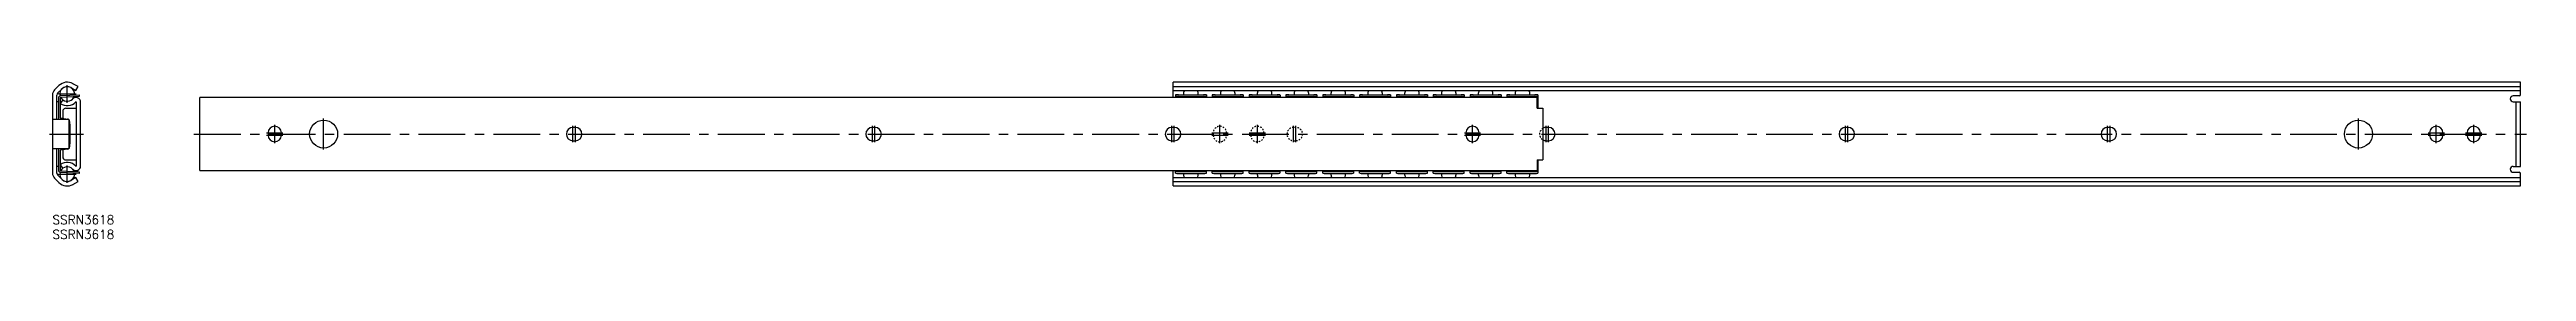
# Model space of a CAD drawing. Extents: x -1 to 839, y -8 to 45.
import ezdxf

# ---------------------------------------------------------------- set-up
doc = ezdxf.new("R2010")
doc.units = 0
doc.header["$LTSCALE"] = 0.5
doc.linetypes.add('CENTER', pattern=[50.8, 31.75, -6.35, 6.35, -6.35])
doc.linetypes.add('DASHED', pattern=[2, 1, -1])
for name, color, linetype in [('MSM_CENTER', 1, 'CENTER'), ('MSM_CONTINUOUS', 7, 'CONTINUOUS'), ('MSM_DASHED', 4, 'DASHED'), ('MSM_PART_NUMBER', 7, 'CONTINUOUS')]:
    doc.layers.add(name, color=color, linetype=linetype)
doc.styles.get("Standard").update_dxf_attribs({"font": 'txt.shx', "height": 3, "bigfont": 'bigfont.shx'})

# ---------------------------------------------------------------- blocks, each defined once
blk = doc.blocks.new('*U32')
at = {"layer": 'MSM_PART_NUMBER'}
blk.add_text('SSRN3618', height=3, dxfattribs=at).set_placement((0, -3))
blk = doc.blocks.new('*U33')
at = {"layer": 'MSM_PART_NUMBER'}
blk.add_text('SSRN3618', height=3, dxfattribs=at).set_placement((0, -8))

msp = doc.modelspace()

# ---------------------------------------------------------------- linework, layer by layer
at = {"layer": 'MSM_CENTER'}
for p, q in [((5, 38.3), (5, 44.31)), ((2, 41.3), (8, 41.3)), ((-1, 27.65), (10.55, 27.65)), ((48, 27.65), (839.4, 27.65)), ((72.65, 28.05), (78.15, 28.05)), ((72.65, 27.25), (78.15, 27.25)), ((75.4, 24.5), (75.4, 30.8)), ((92, 22.4), (92, 32.9)), ((176.6, 24.9), (176.6, 30.4)), ((177.4, 24.9), (177.4, 30.4)), ((278.2, 24.9), (278.2, 30.4)), ((279, 24.9), (279, 30.4)), ((379.8, 24.9), (379.8, 30.4)), ((380.6, 24.9), (380.6, 30.4)), ((393.35, 28.05), (398.85, 28.05)), ((393.35, 27.25), (398.85, 27.25)), ((396.1, 24.5), (396.1, 30.8)), ((406.05, 28.05), (411.55, 28.05)), ((406.05, 27.25), (411.55, 27.25)), ((408.8, 24.5), (408.8, 30.8)), ((421.1, 24.9), (421.1, 30.4)), ((421.9, 24.9), (421.9, 30.4)), ((479.05, 28.05), (484.55, 28.05)), ((479.05, 27.25), (484.55, 27.25)), ((481.8, 24.5), (481.8, 30.8)), ((506.8, 24.9), (506.8, 30.4)), ((507.6, 24.9), (507.6, 30.4)), ((608.4, 24.9), (608.4, 30.4)), ((609.2, 24.9), (609.2, 30.4)), ((697.3, 24.9), (697.3, 30.4)), ((698.1, 24.9), (698.1, 30.4)), ((782.4, 22.4), (782.4, 32.9)), ((806.05, 28.05), (811.55, 28.05)), ((806.05, 27.25), (811.55, 27.25)), ((808.8, 24.5), (808.8, 30.8)), ((818.75, 28.05), (824.25, 28.05)), ((818.75, 27.25), (824.25, 27.25)), ((821.5, 24.5), (821.5, 30.8)), ((5, 11), (5, 17)), ((2, 14), (8, 14))]:
    msp.add_line(p, q, dxfattribs=at)
at = {"layer": 'MSM_CONTINUOUS'}
for p, q in [((2.17, 44.13), (0.73, 42.7)), ((1.79, 41.64), (3.23, 43.07)), ((6.23, 43.48), (7.96, 42.5)), ((8.7, 43.81), (6.96, 44.79)), ((7.96, 42.5), (8.7, 43.81)), ((837.4, 45.3), (380.2, 45.3)), ((380.2, 40.1), (380.2, 45.3)), ((380.2, 43.81), (837.4, 43.81)), ((380.2, 42.5), (837.4, 42.5)), ((837.4, 41.15), (837.4, 45.3)), ((0, 40.93), (0, 14.38)), ((1.5, 32.65), (1.5, 40.93)), ((2, 38.65), (1.5, 38.65)), ((2, 39.93), (2, 33.33)), ((2.6, 39.93), (2.6, 33.33)), ((2.6, 38.65), (3, 38.65)), ((3.47, 39.33), (2.61, 38.1)), ((2.76, 40.73), (9, 41.05)), ((9, 40.45), (2.79, 40.13)), ((3.55, 35.77), (3.55, 33.01)), ((4.5, 36.45), (8.05, 36.45)), ((8.05, 38.53), (8.05, 16.77)), ((9, 41.05), (9, 40.45)), ((9.55, 16.77), (9.55, 38.53)), ((503.7, 40.1), (50, 40.1)), ((50, 15.2), (50, 40.1)), ((381, 41), (381, 40.1)), ((382, 41.05), (390.5, 41.05)), ((382, 40.45), (390.5, 40.45)), ((391.5, 41), (391.5, 40.1)), ((393.5, 41), (393.5, 40.1)), ((394.5, 41.05), (403, 41.05)), ((394.5, 40.45), (403, 40.45)), ((404, 41), (404, 40.1)), ((406, 41), (406, 40.1)), ((407, 41.05), (415.5, 41.05)), ((407, 40.45), (415.5, 40.45)), ((416.5, 41), (416.5, 40.1)), ((418.5, 41), (418.5, 40.1)), ((419.5, 41.05), (428, 41.05)), ((419.5, 40.45), (428, 40.45)), ((429, 41), (429, 40.1)), ((431, 41), (431, 40.1)), ((432, 41.05), (440.5, 41.05)), ((432, 40.45), (440.5, 40.45)), ((441.5, 41), (441.5, 40.1)), ((443.5, 41), (443.5, 40.1)), ((444.5, 41.05), (453, 41.05)), ((444.5, 40.45), (453, 40.45)), ((454, 41), (454, 40.1)), ((456, 41), (456, 40.1)), ((457, 41.05), (465.5, 41.05)), ((457, 40.45), (465.5, 40.45)), ((466.5, 41), (466.5, 40.1)), ((468.5, 41), (468.5, 40.1)), ((469.5, 41.05), (478, 41.05)), ((469.5, 40.45), (478, 40.45)), ((479, 41), (479, 40.1)), ((481, 41), (481, 40.1)), ((482, 41.05), (490.5, 41.05)), ((482, 40.45), (490.5, 40.45)), ((491.5, 41), (491.5, 40.1)), ((493.5, 41), (493.5, 40.1)), ((494.5, 41.05), (503, 41.05)), ((494.5, 40.45), (503, 40.45)), ((503.7, 36.45), (503.7, 40.1)), ((503.7, 36.45), (505.7, 36.45)), ((504, 41), (504, 36.45)), ((505.7, 36.45), (505.7, 18.85)), ((836.9, 40.65), (834.9, 40.65)), ((834.9, 38.65), (837.4, 38.65)), ((835.9, 16.65), (835.9, 38.65)), ((837.4, 16.65), (837.4, 38.65)), ((5.5, 32.65), (0, 32.65)), ((2.77, 33.13), (5.12, 32.76)), ((5.5, 32.65), (5.5, 22.65)), ((5.8, 31.97), (5.8, 23.34)), ((6, 24.56), (6, 30.74)), ((73.15, 28.05), (73.15, 27.25)), ((77.65, 27.25), (77.65, 28.05)), ((177.4, 29.9), (176.6, 29.9)), ((176.6, 25.4), (177.4, 25.4)), ((279, 29.9), (278.2, 29.9)), ((278.2, 25.4), (279, 25.4)), ((380.6, 29.9), (379.8, 29.9)), ((379.8, 25.4), (380.6, 25.4)), ((479.55, 28.05), (479.55, 27.25)), ((484.05, 27.25), (484.05, 28.05)), ((507.6, 29.9), (506.8, 29.9)), ((506.8, 25.4), (507.6, 25.4)), ((609.2, 29.9), (608.4, 29.9)), ((608.4, 25.4), (609.2, 25.4)), ((698.1, 29.9), (697.3, 29.9)), ((697.3, 25.4), (698.1, 25.4)), ((806.55, 28.05), (806.55, 27.25)), ((811.05, 27.25), (811.05, 28.05)), ((819.25, 28.05), (819.25, 27.25)), ((823.75, 27.25), (823.75, 28.05)), ((5.5, 22.65), (0, 22.65)), ((1.5, 14.38), (1.5, 22.65)), ((2, 21.98), (2, 15.38)), ((2.6, 21.98), (2.6, 15.38)), ((2.61, 17.21), (3.47, 15.98)), ((5.12, 22.55), (2.77, 22.18)), ((3.55, 22.3), (3.55, 19.54)), ((4.5, 18.85), (8.05, 18.85)), ((503.7, 18.85), (505.7, 18.85)), ((503.7, 18.85), (503.7, 15.2)), ((504, 18.85), (504, 14.31)), ((0.73, 12.61), (2.17, 11.17)), ((2, 16.65), (1.5, 16.65)), ((3.23, 12.24), (1.79, 13.67)), ((2.6, 16.65), (3, 16.65)), ((9, 14.25), (2.76, 14.58)), ((2.79, 15.18), (9, 14.85)), ((7.96, 12.81), (6.23, 11.83)), ((6.96, 10.52), (8.7, 11.5)), ((8.7, 11.5), (7.96, 12.81)), ((9, 14.85), (9, 14.25)), ((50, 15.2), (503.7, 15.2)), ((380.2, 10), (380.2, 15.2)), ((380.2, 12.81), (837.4, 12.81)), ((380.2, 11.5), (837.4, 11.5)), ((380.2, 10), (837.4, 10)), ((381, 14.31), (381, 15.2)), ((390.5, 14.85), (382, 14.85)), ((382, 14.25), (390.5, 14.25)), ((391.5, 14.31), (391.5, 15.2)), ((393.5, 14.31), (393.5, 15.2)), ((403, 14.85), (394.5, 14.85)), ((394.5, 14.25), (403, 14.25)), ((404, 14.31), (404, 15.2)), ((406, 14.31), (406, 15.2)), ((415.5, 14.85), (407, 14.85)), ((407, 14.25), (415.5, 14.25)), ((416.5, 14.31), (416.5, 15.2)), ((418.5, 14.31), (418.5, 15.2)), ((428, 14.85), (419.5, 14.85)), ((419.5, 14.25), (428, 14.25)), ((429, 14.31), (429, 15.2)), ((431, 14.31), (431, 15.2)), ((440.5, 14.85), (432, 14.85)), ((432, 14.25), (440.5, 14.25)), ((441.5, 14.31), (441.5, 15.2)), ((443.5, 14.31), (443.5, 15.2)), ((453, 14.85), (444.5, 14.85)), ((444.5, 14.25), (453, 14.25)), ((454, 14.31), (454, 15.2)), ((456, 14.31), (456, 15.2)), ((465.5, 14.85), (457, 14.85)), ((457, 14.25), (465.5, 14.25)), ((466.5, 14.31), (466.5, 15.2)), ((468.5, 14.31), (468.5, 15.2)), ((478, 14.85), (469.5, 14.85)), ((469.5, 14.25), (478, 14.25)), ((479, 14.31), (479, 15.2)), ((481, 14.31), (481, 15.2)), ((490.5, 14.85), (482, 14.85)), ((482, 14.25), (490.5, 14.25)), ((491.5, 14.31), (491.5, 15.2)), ((493.5, 14.31), (493.5, 15.2)), ((503, 14.85), (494.5, 14.85)), ((494.5, 14.25), (503, 14.25)), ((834.9, 16.65), (837.4, 16.65)), ((834.9, 14.65), (836.9, 14.65)), ((837.4, 10), (837.4, 14.15))]:
    msp.add_line(p, q, dxfattribs=at)
for centre in [(92, 27.65), (782.4, 27.65)]:
    msp.add_circle(centre, 4.75, dxfattribs=at)
for centre, radius, start, end in [((2.5, 40.93), 2.5, 134.96822, 180), ((5, 41.3), 4, 60.58018, 134.96822), ((5, 41.3), 2.5, 352.42984, 194.0448), ((5, 41.3), 2.5, 60.58018, 134.96822), ((386.25, 41.3), 2.5, 151.35001, 185.73917), ((386.25, 41.3), 2.5, 354.26083, 28.64999), ((398.75, 41.3), 2.5, 151.35001, 185.73917), ((398.75, 41.3), 2.5, 354.26083, 28.64999), ((411.25, 41.3), 2.5, 151.35001, 185.73917), ((411.25, 41.3), 2.5, 354.26083, 28.64999), ((423.75, 41.3), 2.5, 151.35001, 185.73917), ((423.75, 41.3), 2.5, 354.26083, 28.64999), ((436.25, 41.3), 2.5, 151.35001, 185.73917), ((436.25, 41.3), 2.5, 354.26083, 28.64999), ((448.75, 41.3), 2.5, 151.35001, 185.73917), ((448.75, 41.3), 2.5, 354.26083, 28.64999), ((461.25, 41.3), 2.5, 151.35001, 185.73917), ((461.25, 41.3), 2.5, 354.26083, 28.64999), ((473.75, 41.3), 2.5, 151.35001, 185.73917), ((473.75, 41.3), 2.5, 354.26083, 28.64999), ((486.25, 41.3), 2.5, 151.35001, 185.73917), ((486.25, 41.3), 2.5, 354.26083, 28.64999), ((498.75, 41.3), 2.5, 151.35001, 185.73917), ((498.75, 41.3), 2.5, 354.26083, 28.64999), ((2.5, 40.93), 1, 134.96822, 180), ((2.8, 39.93), 0.8, 92.98486, 180), ((2.8, 39.93), 0.2, 92.98486, 180), ((5, 41.3), 4, 233.31809, 317.29122), ((5, 41.3), 2.5, 208.02036, 315.89002), ((4.5, 35.45), 1, 90, 161.80513), ((7.98, 38.53), 1.57, 0, 139.00521), ((5, 41.3), 2.5, 318.29321, 337.94936), ((7.98, 38.53), 0.07, 0, 125.609), ((381.02, 40.98), 0.0277, 102.15381, 139.4357), ((381.02, 40.98), 0.0277, 102.15381, 139.4357), ((381.02, 40.38), 0.0277, 102.15381, 139.4357), ((381.02, 40.38), 0.0277, 102.15381, 139.4357), ((381.89, 32.39), 8.66, 89.24406, 95.76648), ((381.89, 31.79), 8.66, 89.24406, 95.76648), ((386.25, 19.08), 21.28, 83.89163, 96.10837), ((386.25, 41.3), 2.5, 205.07186, 208.6854), ((386.25, 41.3), 2.5, 331.3146, 334.92814), ((390.61, 32.39), 8.66, 84.23352, 90.75594), ((390.61, 31.79), 8.66, 84.23352, 90.75594), ((391.48, 40.98), 0.0277, 40.5643, 77.84619), ((391.48, 40.38), 0.0277, 40.5643, 77.84619), ((393.52, 40.98), 0.0277, 102.15381, 139.4357), ((393.52, 40.38), 0.0277, 102.15381, 139.4357), ((394.39, 32.39), 8.66, 89.24406, 95.76648), ((394.39, 31.79), 8.66, 89.24406, 95.76648), ((398.75, 19.08), 21.28, 83.89163, 96.10837), ((398.75, 41.3), 2.5, 205.07186, 208.6854), ((398.75, 41.3), 2.5, 331.3146, 334.92814), ((403.11, 32.39), 8.66, 84.23352, 90.75594), ((403.11, 31.79), 8.66, 84.23352, 90.75594), ((403.98, 40.98), 0.0277, 40.5643, 77.84619), ((403.98, 40.38), 0.0277, 40.5643, 77.84619), ((406.02, 40.98), 0.0277, 102.15381, 139.4357), ((406.02, 40.38), 0.0277, 102.15381, 139.4357), ((406.89, 32.39), 8.66, 89.24406, 95.76648), ((406.89, 31.79), 8.66, 89.24406, 95.76648), ((411.25, 19.08), 21.28, 83.89163, 96.10837), ((411.25, 41.3), 2.5, 205.07186, 208.6854), ((411.25, 41.3), 2.5, 331.3146, 334.92814), ((415.61, 32.39), 8.66, 84.23352, 90.75594), ((415.61, 31.79), 8.66, 84.23352, 90.75594), ((416.48, 40.98), 0.0277, 40.5643, 77.84619), ((416.48, 40.38), 0.0277, 40.5643, 77.84619), ((418.52, 40.98), 0.0277, 102.15381, 139.4357), ((418.52, 40.38), 0.0277, 102.15381, 139.4357), ((419.39, 32.39), 8.66, 89.24406, 95.76648), ((419.39, 31.79), 8.66, 89.24406, 95.76648), ((423.75, 19.08), 21.28, 83.89163, 96.10837), ((423.75, 41.3), 2.5, 205.07186, 208.6854), ((423.75, 41.3), 2.5, 331.3146, 334.92814), ((428.11, 32.39), 8.66, 84.23352, 90.75594), ((428.11, 31.79), 8.66, 84.23352, 90.75594), ((428.98, 40.98), 0.0277, 40.5643, 77.84619), ((428.98, 40.38), 0.0277, 40.5643, 77.84619), ((431.02, 40.98), 0.0277, 102.15381, 139.4357), ((431.02, 40.98), 0.0277, 102.15381, 139.4357), ((431.02, 40.38), 0.0277, 102.15381, 139.4357), ((431.02, 40.38), 0.0277, 102.15381, 139.4357), ((431.89, 32.39), 8.66, 89.24406, 95.76648), ((431.89, 31.79), 8.66, 89.24406, 95.76648), ((436.25, 19.08), 21.28, 83.89163, 96.10837), ((436.25, 41.3), 2.5, 205.07186, 208.6854), ((436.25, 41.3), 2.5, 331.3146, 334.92814), ((440.61, 32.39), 8.66, 84.23352, 90.75594), ((440.61, 31.79), 8.66, 84.23352, 90.75594), ((441.48, 40.98), 0.0277, 40.5643, 77.84619), ((441.48, 40.38), 0.0277, 40.5643, 77.84619), ((443.52, 40.98), 0.0277, 102.15381, 139.4357), ((443.52, 40.38), 0.0277, 102.15381, 139.4357), ((444.39, 32.39), 8.66, 89.24406, 95.76648), ((444.39, 31.79), 8.66, 89.24406, 95.76648), ((448.75, 19.08), 21.28, 83.89163, 96.10837), ((448.75, 41.3), 2.5, 205.07186, 208.6854), ((448.75, 41.3), 2.5, 331.3146, 334.92814), ((453.11, 32.39), 8.66, 84.23352, 90.75594), ((453.11, 31.79), 8.66, 84.23352, 90.75594), ((453.98, 40.98), 0.0277, 40.5643, 77.84619), ((453.98, 40.38), 0.0277, 40.5643, 77.84619), ((456.02, 40.98), 0.0277, 102.15381, 139.4357), ((456.02, 40.38), 0.0277, 102.15381, 139.4357), ((456.89, 32.39), 8.66, 89.24406, 95.76648), ((456.89, 31.79), 8.66, 89.24406, 95.76648), ((461.25, 19.08), 21.28, 83.89163, 96.10837), ((461.25, 41.3), 2.5, 205.07186, 208.6854), ((461.25, 41.3), 2.5, 331.3146, 334.92814), ((465.61, 32.39), 8.66, 84.23352, 90.75594), ((465.61, 31.79), 8.66, 84.23352, 90.75594), ((466.48, 40.98), 0.0277, 40.5643, 77.84619), ((466.48, 40.38), 0.0277, 40.5643, 77.84619), ((468.52, 40.98), 0.0277, 102.15381, 139.4357), ((468.52, 40.38), 0.0277, 102.15381, 139.4357), ((469.39, 32.39), 8.66, 89.24406, 95.76648), ((469.39, 31.79), 8.66, 89.24406, 95.76648), ((473.75, 19.08), 21.28, 83.89163, 96.10837), ((473.75, 41.3), 2.5, 205.07186, 208.6854), ((473.75, 41.3), 2.5, 331.3146, 334.92814), ((478.11, 32.39), 8.66, 84.23352, 90.75594), ((478.11, 31.79), 8.66, 84.23352, 90.75594), ((478.98, 40.98), 0.0277, 40.5643, 77.84619), ((478.98, 40.38), 0.0277, 40.5643, 77.84619), ((481.02, 40.98), 0.0277, 102.15381, 139.4357), ((481.02, 40.38), 0.0277, 102.15381, 139.4357), ((481.89, 32.39), 8.66, 89.24406, 95.76648), ((481.89, 31.79), 8.66, 89.24406, 95.76648), ((486.25, 19.08), 21.28, 83.89163, 96.10837), ((486.25, 41.3), 2.5, 205.07186, 208.6854), ((486.25, 41.3), 2.5, 331.3146, 334.92814), ((490.61, 32.39), 8.66, 84.23352, 90.75594), ((490.61, 31.79), 8.66, 84.23352, 90.75594), ((491.48, 40.98), 0.0277, 40.5643, 77.84619), ((491.48, 40.38), 0.0277, 40.5643, 77.84619), ((493.52, 40.98), 0.0277, 102.15381, 139.4357), ((493.52, 40.38), 0.0277, 102.15381, 139.4357), ((494.39, 32.39), 8.66, 89.24406, 95.76648), ((494.39, 31.79), 8.66, 89.24406, 95.76648), ((498.75, 19.08), 21.28, 83.89163, 96.10837), ((498.75, 41.3), 2.5, 205.07186, 208.6854), ((498.75, 41.3), 2.5, 331.3146, 334.92814), ((503.11, 32.39), 8.66, 84.23352, 90.75594), ((503.11, 31.79), 8.66, 84.23352, 90.75594), ((503.98, 40.98), 0.0277, 40.5643, 77.84619), ((503.98, 40.38), 0.0277, 40.5643, 77.84619), ((834.9, 39.65), 1, 90, 270), ((836.9, 41.15), 0.5, 270, 360), ((2.8, 33.33), 0.8, 180, 237.0316), ((2.8, 33.33), 0.2, 180, 261.11934), ((5, 31.97), 0.8, 58.85747, 81.11934), ((5, 31.97), 0.8, 0, 51.31781), ((5.5, 30.74), 0.5, 360, 53.1301), ((75.4, 28.05), 2.25, 0, 180), ((75.4, 27.25), 2.25, 180, 360), ((176.6, 27.65), 2.25, 90, 270), ((177.4, 27.65), 2.25, 270, 90), ((278.2, 27.65), 2.25, 90, 270), ((279, 27.65), 2.25, 270, 90), ((379.8, 27.65), 2.25, 90, 270), ((380.6, 27.65), 2.25, 270, 90), ((481.8, 28.05), 2.25, 0, 180), ((481.8, 27.25), 2.25, 180, 0), ((506.8, 27.65), 2.25, 90, 119.26761), ((506.8, 27.65), 2.25, 240.73239, 270), ((507.6, 27.65), 2.25, 270, 90), ((608.4, 27.65), 2.25, 90, 270), ((609.2, 27.65), 2.25, 270, 90), ((697.3, 27.65), 2.25, 90, 270), ((698.1, 27.65), 2.25, 270, 90), ((808.8, 28.05), 2.25, 0, 180), ((808.8, 27.25), 2.25, 180, 0), ((821.5, 28.05), 2.25, 0, 180), ((821.5, 27.25), 2.25, 180, 0), ((2.8, 21.98), 0.8, 122.9684, 180), ((2.8, 21.98), 0.2, 98.88066, 180), ((5, 14), 4, 42.70878, 126.68191), ((4.5, 19.85), 1, 198.19487, 270), ((5, 23.34), 0.8, 278.88066, 301.14253), ((5, 23.34), 0.8, 308.68219, 360), ((5.5, 24.56), 0.5, 306.8699, 0), ((2.5, 14.38), 2.5, 180, 225.03178), ((2.5, 14.38), 1, 180, 225.03178), ((2.8, 15.38), 0.8, 180, 267.01514), ((5, 14), 4, 225.03178, 299.41982), ((5, 14), 2.5, 165.95513, 7.57016), ((2.8, 15.38), 0.2, 180, 267.01514), ((5, 14), 2.5, 44.10999, 151.97963), ((5, 14), 2.5, 225.03178, 299.41982), ((7.98, 16.77), 1.57, 220.99479, 0), ((5, 14), 2.5, 22.05064, 41.70679), ((7.98, 16.77), 0.07, 234.391, 360), ((381.02, 14.92), 0.0277, 220.5643, 257.84619), ((381.02, 14.92), 0.0277, 220.5643, 257.84619), ((381.02, 14.32), 0.0277, 220.5643, 257.84619), ((381.02, 14.32), 0.0277, 220.5643, 257.84619), ((381.89, 23.52), 8.66, 264.23352, 270.75594), ((381.89, 22.92), 8.66, 264.23352, 270.75594), ((386.25, 14), 2.5, 174.26083, 208.64999), ((386.25, 14), 2.5, 151.3146, 154.92814), ((386.25, 36.22), 21.28, 263.89163, 276.10837), ((386.25, 14), 2.5, 25.07186, 28.6854), ((386.25, 14), 2.5, 331.35001, 5.73917), ((390.61, 23.52), 8.66, 269.24406, 275.76648), ((390.61, 22.92), 8.66, 269.24406, 275.76648), ((391.48, 14.92), 0.0277, 282.15381, 319.4357), ((391.48, 14.32), 0.0277, 282.15381, 319.4357), ((393.52, 14.92), 0.0277, 220.5643, 257.84619), ((393.52, 14.32), 0.0277, 220.5643, 257.84619), ((394.39, 23.52), 8.66, 264.23352, 270.75594), ((394.39, 22.92), 8.66, 264.23352, 270.75594), ((398.75, 14), 2.5, 174.26083, 208.64999), ((398.75, 14), 2.5, 151.3146, 154.92814), ((398.75, 36.22), 21.28, 263.89163, 276.10837), ((398.75, 14), 2.5, 25.07186, 28.6854), ((398.75, 14), 2.5, 331.35001, 5.73917), ((403.11, 23.52), 8.66, 269.24406, 275.76648), ((403.11, 22.92), 8.66, 269.24406, 275.76648), ((403.98, 14.92), 0.0277, 282.15381, 319.4357), ((403.98, 14.32), 0.0277, 282.15381, 319.4357), ((406.02, 14.92), 0.0277, 220.5643, 257.84619), ((406.02, 14.32), 0.0277, 220.5643, 257.84619), ((406.89, 23.52), 8.66, 264.23352, 270.75594), ((406.89, 22.92), 8.66, 264.23352, 270.75594), ((411.25, 14), 2.5, 174.26083, 208.64999), ((411.25, 14), 2.5, 151.3146, 154.92814), ((411.25, 36.22), 21.28, 263.89163, 276.10837), ((411.25, 14), 2.5, 25.07186, 28.6854), ((411.25, 14), 2.5, 331.35001, 5.73917), ((415.61, 23.52), 8.66, 269.24406, 275.76648), ((415.61, 22.92), 8.66, 269.24406, 275.76648), ((416.48, 14.92), 0.0277, 282.15381, 319.4357), ((416.48, 14.32), 0.0277, 282.15381, 319.4357), ((418.52, 14.92), 0.0277, 220.5643, 257.84619), ((418.52, 14.32), 0.0277, 220.5643, 257.84619), ((419.39, 23.52), 8.66, 264.23352, 270.75594), ((419.39, 22.92), 8.66, 264.23352, 270.75594), ((423.75, 14), 2.5, 174.26083, 208.64999), ((423.75, 14), 2.5, 151.3146, 154.92814), ((423.75, 36.22), 21.28, 263.89163, 276.10837), ((423.75, 14), 2.5, 25.07186, 28.6854), ((423.75, 14), 2.5, 331.35001, 5.73917), ((428.11, 23.52), 8.66, 269.24406, 275.76648), ((428.11, 22.92), 8.66, 269.24406, 275.76648), ((428.98, 14.92), 0.0277, 282.15381, 319.4357), ((428.98, 14.32), 0.0277, 282.15381, 319.4357), ((431.02, 14.92), 0.0277, 220.5643, 257.84619), ((431.02, 14.92), 0.0277, 220.5643, 257.84619), ((431.02, 14.32), 0.0277, 220.5643, 257.84619), ((431.02, 14.32), 0.0277, 220.5643, 257.84619), ((431.89, 23.52), 8.66, 264.23352, 270.75594), ((431.89, 22.92), 8.66, 264.23352, 270.75594), ((436.25, 14), 2.5, 174.26083, 208.64999), ((436.25, 14), 2.5, 151.3146, 154.92814), ((436.25, 36.22), 21.28, 263.89163, 276.10837), ((436.25, 14), 2.5, 25.07186, 28.6854), ((436.25, 14), 2.5, 331.35001, 5.73917), ((440.61, 23.52), 8.66, 269.24406, 275.76648), ((440.61, 22.92), 8.66, 269.24406, 275.76648), ((441.48, 14.92), 0.0277, 282.15381, 319.4357), ((441.48, 14.32), 0.0277, 282.15381, 319.4357), ((443.52, 14.92), 0.0277, 220.5643, 257.84619), ((443.52, 14.32), 0.0277, 220.5643, 257.84619), ((444.39, 23.52), 8.66, 264.23352, 270.75594), ((444.39, 22.92), 8.66, 264.23352, 270.75594), ((448.75, 14), 2.5, 174.26083, 208.64999), ((448.75, 14), 2.5, 151.3146, 154.92814), ((448.75, 36.22), 21.28, 263.89163, 276.10837), ((448.75, 14), 2.5, 25.07186, 28.6854), ((448.75, 14), 2.5, 331.35001, 5.73917), ((453.11, 23.52), 8.66, 269.24406, 275.76648), ((453.11, 22.92), 8.66, 269.24406, 275.76648), ((453.98, 14.92), 0.0277, 282.15381, 319.4357), ((453.98, 14.32), 0.0277, 282.15381, 319.4357), ((456.02, 14.92), 0.0277, 220.5643, 257.84619), ((456.02, 14.32), 0.0277, 220.5643, 257.84619), ((456.89, 23.52), 8.66, 264.23352, 270.75594), ((456.89, 22.92), 8.66, 264.23352, 270.75594), ((461.25, 14), 2.5, 174.26083, 208.64999), ((461.25, 14), 2.5, 151.3146, 154.92814), ((461.25, 36.22), 21.28, 263.89163, 276.10837), ((461.25, 14), 2.5, 25.07186, 28.6854), ((461.25, 14), 2.5, 331.35001, 5.73917), ((465.61, 23.52), 8.66, 269.24406, 275.76648), ((465.61, 22.92), 8.66, 269.24406, 275.76648), ((466.48, 14.92), 0.0277, 282.15381, 319.4357), ((466.48, 14.32), 0.0277, 282.15381, 319.4357), ((468.52, 14.92), 0.0277, 220.5643, 257.84619), ((468.52, 14.32), 0.0277, 220.5643, 257.84619), ((469.39, 23.52), 8.66, 264.23352, 270.75594), ((469.39, 22.92), 8.66, 264.23352, 270.75594), ((473.75, 14), 2.5, 174.26083, 208.64999), ((473.75, 14), 2.5, 151.3146, 154.92814), ((473.75, 36.22), 21.28, 263.89163, 276.10837), ((473.75, 14), 2.5, 25.07186, 28.6854), ((473.75, 14), 2.5, 331.35001, 5.73917), ((478.11, 23.52), 8.66, 269.24406, 275.76648), ((478.11, 22.92), 8.66, 269.24406, 275.76648), ((478.98, 14.92), 0.0277, 282.15381, 319.4357), ((478.98, 14.32), 0.0277, 282.15381, 319.4357), ((481.02, 14.92), 0.0277, 220.5643, 257.84619), ((481.02, 14.32), 0.0277, 220.5643, 257.84619), ((481.89, 23.52), 8.66, 264.23352, 270.75594), ((481.89, 22.92), 8.66, 264.23352, 270.75594), ((486.25, 14), 2.5, 174.26083, 208.64999), ((486.25, 14), 2.5, 151.3146, 154.92814), ((486.25, 36.22), 21.28, 263.89163, 276.10837), ((486.25, 14), 2.5, 25.07186, 28.6854), ((486.25, 14), 2.5, 331.35001, 5.73917), ((490.61, 23.52), 8.66, 269.24406, 275.76648), ((490.61, 22.92), 8.66, 269.24406, 275.76648), ((491.48, 14.92), 0.0277, 282.15381, 319.4357), ((491.48, 14.32), 0.0277, 282.15381, 319.4357), ((493.52, 14.92), 0.0277, 220.5643, 257.84619), ((493.52, 14.32), 0.0277, 220.5643, 257.84619), ((494.39, 23.52), 8.66, 264.23352, 270.75594), ((494.39, 22.92), 8.66, 264.23352, 270.75594), ((498.75, 14), 2.5, 174.26083, 208.64999), ((498.75, 14), 2.5, 151.3146, 154.92814), ((498.75, 36.22), 21.28, 263.89163, 276.10837), ((498.75, 14), 2.5, 25.07186, 28.6854), ((498.75, 14), 2.5, 331.35001, 5.73917), ((503.11, 23.52), 8.66, 269.24406, 275.76648), ((503.11, 22.92), 8.66, 269.24406, 275.76648), ((503.98, 14.92), 0.0277, 282.15381, 319.4357), ((503.98, 14.32), 0.0277, 282.15381, 319.4357), ((834.9, 15.65), 1, 90, 270), ((836.9, 14.15), 0.5, 360, 90)]:
    msp.add_arc(centre, radius, start, end, dxfattribs=at)
at = {"layer": 'MSM_DASHED'}
for p, q in [((393.85, 28.05), (393.85, 27.25)), ((398.35, 27.25), (398.35, 28.05)), ((406.55, 28.05), (406.55, 27.25)), ((411.05, 27.25), (411.05, 28.05)), ((421.9, 29.9), (421.1, 29.9)), ((421.1, 25.4), (421.9, 25.4))]:
    msp.add_line(p, q, dxfattribs=at)
for centre, start, end in [((396.1, 28.05), 0, 180), ((396.1, 27.25), 180, 0), ((408.8, 28.05), 0, 180.00002), ((408.8, 27.25), 180, 359.99998), ((421.1, 27.65), 90, 270), ((421.9, 27.65), 270, 90), ((506.8, 27.65), 119.26761, 240.73239)]:
    msp.add_arc(centre, 2.25, start, end, dxfattribs=at)

# ---------------------------------------------------------------- block references
at = {"layer": 'MSM_CONTINUOUS'}
for name in ['*U32', '*U33']:
    msp.add_blockref(name, (0, 0), dxfattribs=at)

doc.saveas('drawing.dxf')
